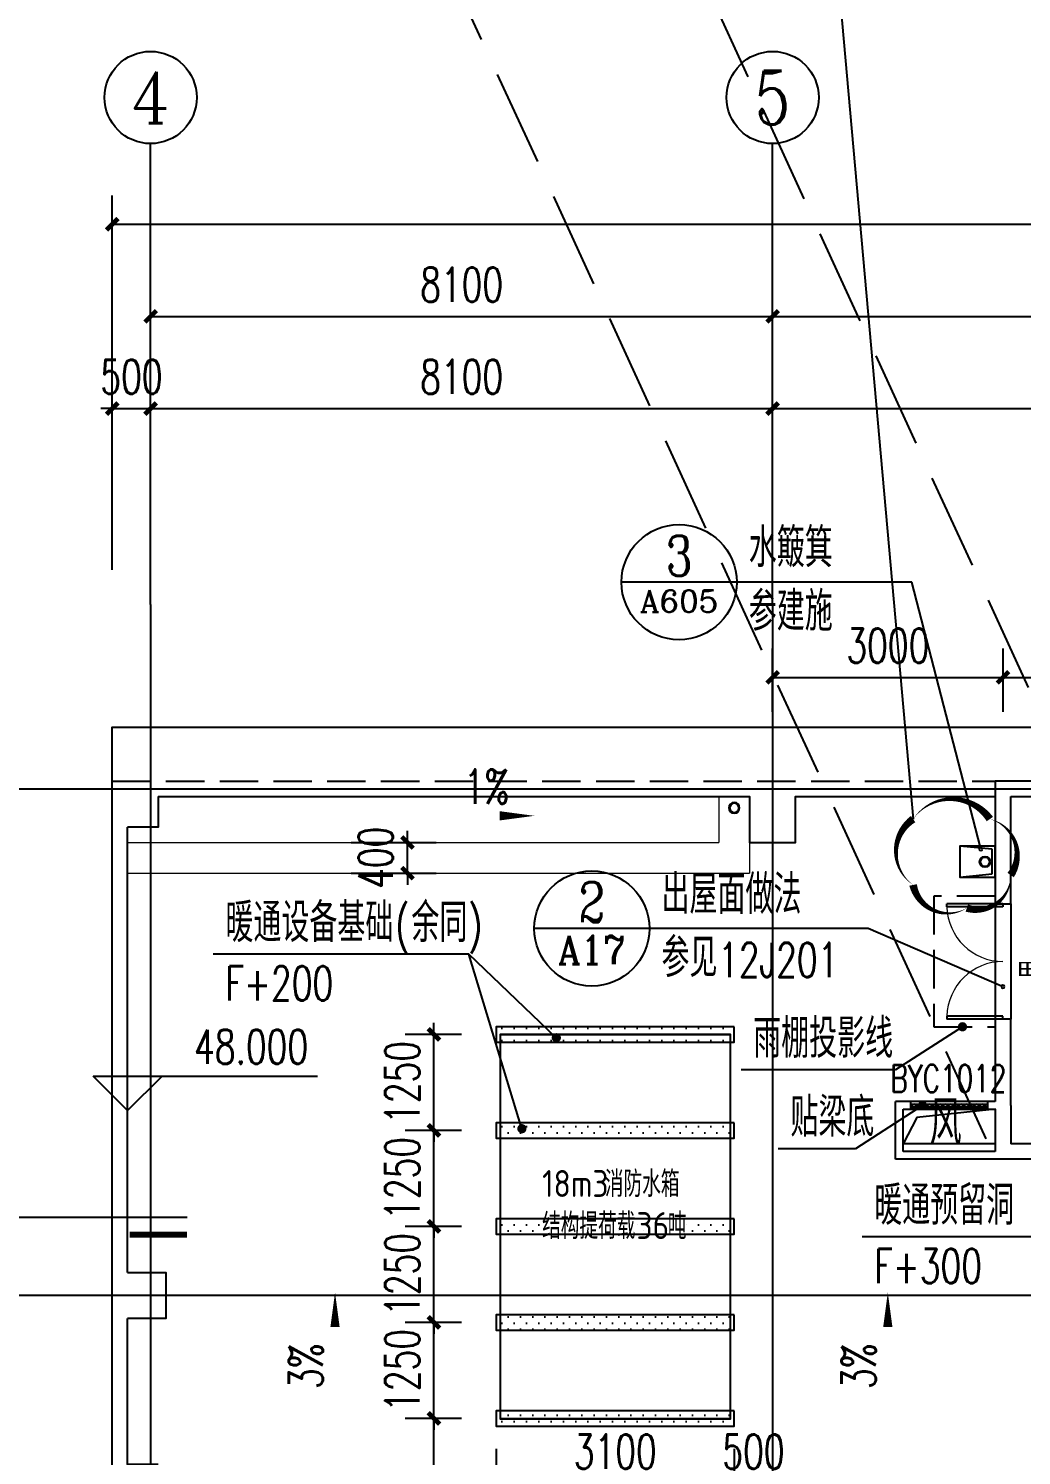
# Model space of a CAD drawing. Extents: x 1738711 to 2346805, y 1189731 to 2516152.
# Drawn here: x 1931595 to 1944525, y 2196677 to 2215257 of the extents above; entities that cross this region are included whole.
import ezdxf
from ezdxf.enums import TextEntityAlignment as Align

# ---------------------------------------------------------------- set-up
doc = ezdxf.new("R2010")
doc.units = 0
doc.header["$LTSCALE"] = 1000
doc.header["$MEASUREMENT"] = 0
doc.linetypes.add('DASH', pattern=[0.35, 0.25, -0.1])
doc.linetypes.add('复件 140224通州运河二期售楼部条件图_t3$0$X-ME SHAFT SH$0$X-B2$0$WATER_LINE', pattern=[0])
doc.layers.add('_0', color=7, linetype='Continuous', lineweight=25)
doc.layers.add('屋面水线', color=6, linetype='Continuous', lineweight=15)
for name, color, linetype in [('AR-TEXT', 7, 'Continuous'), ('AXIS', 3, 'Continuous'), ('AXIS_TEXT', 7, 'Continuous'), ('DIM_ELEV', 3, 'Continuous'), ('DIM_IDEN', 3, 'Continuous'), ('DIM_LEAD', 3, 'Continuous'), ('DIM_SYMB', 3, 'Continuous'), ('DOTE', 1, 'Continuous'), ('PUB_DIM', 3, 'Continuous'), ('PUB_HATCH', 8, 'Continuous'), ('PUB_TEXT', 7, 'Continuous'), ('TWT_TEXT', 4, 'Continuous'), ('TWT_水箱', 4, 'Continuous'), ('WALL', 40, 'Continuous'), ('WINDOW', 144, 'Continuous'), ('WINDOW_TEXT', 7, 'Continuous'), ('YS', 6, 'Continuous'), ('修改位置', 6, 'Continuous'), ('看线', 8, 'Continuous')]:
    doc.layers.add(name, color=color, linetype=linetype)
doc.styles.add('_TCH_AXIS', font='COMPLEX', dxfattribs={"bigfont": 'GBCBIG'})
doc.styles.add('_TCH_DIM', font='SIMPLEX', dxfattribs={"bigfont": 'GBCBIG'})
doc.styles.add('_TCH_DIM_T3', font='SIMPLEX', dxfattribs={"width": 0.705882, "bigfont": 'GBCBIG'})
doc.styles.add('_TCH_LABEL', font='COMPLEX', dxfattribs={"bigfont": 'GBCBIG'})
doc.styles.add('_TCH_WINDOW', font='SIMPLEX', dxfattribs={"height": 3.5, "bigfont": 'GBCBIG'})
doc.styles.add('COMPLEX', font='COMPLEX')
doc.styles.get("Standard").update_dxf_attribs({"font": 'gbenor.shx', "bigfont": 'gbcbig.shx'})
doc.dimstyles.new('_TCH_ARCH&&150', dxfattribs={"dimtxt": 446.25, "dimasz": 150, "dimexe": 375, "dimexo": 450, "dimgap": 189.375, "dimtad": 1, "dimdec": 0, "dimzin": 0, "dimdsep": 46, "dimtxsty": '_TCH_DIM_T3', "dimblk": 'ARCHTICK', "dimcen": 0.09, "dimclrt": 7, "dimazin": 2, "dimtfac": 1, "dimtdec": 0, "dimtix": 1, "dimtmove": 2, "dimatfit": 3, "dimfxl": 1, "dimtolj": 1, "dimtzin": 0, "dimarcsym": 0})
pattern_1 = [(0, (80, 80), (80, 80), [0, -160])]

# ---------------------------------------------------------------- blocks, each defined once
blk = doc.blocks.new('A$C68B42598')
at = {"layer": 'YS'}
for radius in [70, 60]:
    blk.add_circle((70, 70), radius, dxfattribs=at)
blk = doc.blocks.new('hreahaerheh')
at = {"layer": 'YS', "xscale": -1, "rotation": 180}
blk.add_blockref('A$C68B42598', (1940715, 1907879), dxfattribs=at)
blk = doc.blocks.new('hreahrehrehgfdgdsgd')
at = {"layer": '看线', "ltscale": 0.5}
for p, q in [((1973825, 2202125), (1974248, 2202165)), ((1973825, 2201801), (1973825, 2202125)), ((1974248, 2201761), (1973825, 2201801))]:
    blk.add_line(p, q, dxfattribs=at)
blk.add_lwpolyline([(1973785, 2202165), (1974248, 2202165), (1974248, 2201761), (1973785, 2201761)], close=True, dxfattribs=at)
blk = doc.blocks.new('_ArchTick')
at = {"color": 0, "linetype": 'ByBlock', "const_width": 0.4}
blk.add_lwpolyline([(-0.5, -0.5), (0.5, 0.5)], dxfattribs=at)
blk = doc.blocks.new('*D186')
at = {"layer": 'Defpoints', "color": 0, "transparency": 16777216}
for p in [(1944285, 2206809), (1941285, 2205909), (1944285, 2205909)]:
    blk.add_point(p, dxfattribs=at)
at = {"layer": 'PUB_DIM', "color": 0, "lineweight": -2, "transparency": 16777216}
for p, q in [((1941285, 2206359), (1941285, 2207184)), ((1944285, 2206359), (1944285, 2207184)), ((1941285, 2206809), (1944285, 2206809))]:
    blk.add_line(p, q, dxfattribs=at)
at = {"layer": 'PUB_DIM', "color": 0, "lineweight": -2, "transparency": 16777216, "xscale": 150, "yscale": 150, "zscale": 150, "rotation": 180}
blk.add_blockref('_ArchTick', (1941285, 2206809), dxfattribs=at)
at = {"layer": 'PUB_DIM', "color": 0, "lineweight": -2, "transparency": 16777216, "xscale": 150, "yscale": 150, "zscale": 150}
blk.add_blockref('_ArchTick', (1944285, 2206809), dxfattribs=at)
at = {"layer": 'PUB_DIM', "color": 7, "transparency": 16777216, "insert": (1942785, 2207221), "char_height": 446.2, "attachment_point": 5, "style": '_TCH_DIM_T3'}
blk.add_mtext('\\A1;3000', dxfattribs=at)
blk = doc.blocks.new('*D187')
at = {"layer": 'Defpoints', "color": 0, "transparency": 16777216}
for p in [(1946385, 2206809), (1944285, 2205909), (1946385, 2205909)]:
    blk.add_point(p, dxfattribs=at)
at = {"layer": 'PUB_DIM', "color": 0, "lineweight": -2, "transparency": 16777216}
for p, q in [((1944285, 2206359), (1944285, 2207184)), ((1946385, 2206359), (1946385, 2207184)), ((1944285, 2206809), (1946385, 2206809))]:
    blk.add_line(p, q, dxfattribs=at)
at = {"layer": 'PUB_DIM', "color": 0, "lineweight": -2, "transparency": 16777216, "xscale": 150, "yscale": 150, "zscale": 150, "rotation": 180}
blk.add_blockref('_ArchTick', (1944285, 2206809), dxfattribs=at)
at = {"layer": 'PUB_DIM', "color": 0, "lineweight": -2, "transparency": 16777216, "xscale": 150, "yscale": 150, "zscale": 150}
blk.add_blockref('_ArchTick', (1946385, 2206809), dxfattribs=at)
at = {"layer": 'PUB_DIM', "color": 7, "transparency": 16777216, "insert": (1945335, 2207221), "char_height": 446.2, "attachment_point": 5, "style": '_TCH_DIM_T3'}
blk.add_mtext('\\A1;2100', dxfattribs=at)
blk = doc.blocks.new('*D202')
at = {"layer": 'Defpoints', "color": 0, "transparency": 16777216}
for p in [(1935345, 2204659), (1936529, 2204659), (1935345, 2204259)]:
    blk.add_point(p, dxfattribs=at)
at = {"layer": 'PUB_DIM', "color": 0, "lineweight": -2, "transparency": 16777216}
for p, q in [((1936529, 2204659), (1936529, 2204809)), ((1935795, 2204659), (1936904, 2204659)), ((1936529, 2204259), (1936529, 2204659)), ((1935795, 2204259), (1936904, 2204259)), ((1936529, 2204259), (1936529, 2204109))]:
    blk.add_line(p, q, dxfattribs=at)
at = {"layer": 'PUB_DIM', "color": 0, "lineweight": -2, "transparency": 16777216, "xscale": 150, "yscale": 150, "zscale": 150}
for p, rotation in [((1936529, 2204659), 270), ((1936529, 2204259), 90)]:
    blk.add_blockref('_ArchTick', p, dxfattribs=dict(at, rotation=rotation))
at = {"layer": 'PUB_DIM', "color": 7, "transparency": 16777216, "insert": (1936116, 2204459), "char_height": 446.2, "attachment_point": 5, "rotation": 90, "style": '_TCH_DIM_T3'}
blk.add_mtext('\\A1;400', dxfattribs=at)
blk = doc.blocks.new('*D1929')
at = {"layer": 'Defpoints', "color": 0, "transparency": 16777216}
for p in [(1937685, 2197213), (1940785, 2197213), (1940785, 2196315)]:
    blk.add_point(p, dxfattribs=at)
at = {"layer": 'PUB_DIM', "color": 0, "lineweight": -2, "transparency": 16777216}
for p, q in [((1937685, 2196763), (1937685, 2195940)), ((1940785, 2196763), (1940785, 2195940)), ((1937685, 2196315), (1940785, 2196315))]:
    blk.add_line(p, q, dxfattribs=at)
at = {"layer": 'PUB_DIM', "color": 0, "lineweight": -2, "transparency": 16777216, "xscale": 150, "yscale": 150, "zscale": 150, "rotation": 180}
blk.add_blockref('_ArchTick', (1937685, 2196315), dxfattribs=at)
at = {"layer": 'PUB_DIM', "color": 0, "lineweight": -2, "transparency": 16777216, "xscale": 150, "yscale": 150, "zscale": 150}
blk.add_blockref('_ArchTick', (1940785, 2196315), dxfattribs=at)
at = {"layer": 'PUB_DIM', "color": 7, "transparency": 16777216, "insert": (1939235, 2196728), "char_height": 446.2, "attachment_point": 5, "style": '_TCH_DIM_T3'}
blk.add_mtext('\\A1;3100', dxfattribs=at)
blk = doc.blocks.new('*D1930')
at = {"layer": 'Defpoints', "color": 0, "transparency": 16777216}
for p in [(1940785, 2197213), (1941285, 2197213), (1941285, 2196315)]:
    blk.add_point(p, dxfattribs=at)
at = {"layer": 'PUB_DIM', "color": 0, "lineweight": -2, "transparency": 16777216}
for p, q in [((1940785, 2196763), (1940785, 2195940)), ((1941285, 2196763), (1941285, 2195940)), ((1940785, 2196315), (1940635, 2196315)), ((1940785, 2196315), (1941285, 2196315)), ((1941285, 2196315), (1941435, 2196315))]:
    blk.add_line(p, q, dxfattribs=at)
at = {"layer": 'PUB_DIM', "color": 0, "lineweight": -2, "transparency": 16777216, "xscale": 150, "yscale": 150, "zscale": 150}
blk.add_blockref('_ArchTick', (1940785, 2196315), dxfattribs=at)
at = {"layer": 'PUB_DIM', "color": 0, "lineweight": -2, "transparency": 16777216, "xscale": 150, "yscale": 150, "zscale": 150, "rotation": 180}
blk.add_blockref('_ArchTick', (1941285, 2196315), dxfattribs=at)
at = {"layer": 'PUB_DIM', "color": 7, "transparency": 16777216, "insert": (1941035, 2196728), "char_height": 446.2, "attachment_point": 5, "style": '_TCH_DIM_T3'}
blk.add_mtext('\\A1;500', dxfattribs=at)
blk = doc.blocks.new('*D1931')
at = {"layer": 'Defpoints', "color": 0, "transparency": 16777216}
for p in [(1936874, 2197159), (1937685, 2197159), (1937685, 2192159)]:
    blk.add_point(p, dxfattribs=at)
at = {"layer": 'PUB_DIM', "color": 0, "lineweight": -2, "transparency": 16777216}
for p, q in [((1937235, 2197159), (1936499, 2197159)), ((1936874, 2192159), (1936874, 2197159)), ((1937235, 2192159), (1936499, 2192159))]:
    blk.add_line(p, q, dxfattribs=at)
at = {"layer": 'PUB_DIM', "color": 0, "lineweight": -2, "transparency": 16777216, "xscale": 150, "yscale": 150, "zscale": 150}
for p, rotation in [((1936874, 2197159), 90), ((1936874, 2192159), 270)]:
    blk.add_blockref('_ArchTick', p, dxfattribs=dict(at, rotation=rotation))
at = {"layer": 'PUB_DIM', "color": 7, "transparency": 16777216, "insert": (1936462, 2194659), "char_height": 446.2, "attachment_point": 5, "rotation": 90, "style": '_TCH_DIM_T3'}
blk.add_mtext('\\A1;5000', dxfattribs=at)
blk = doc.blocks.new('*D1932')
at = {"layer": 'Defpoints', "color": 0, "transparency": 16777216}
for p in [(1936874, 2198409), (1937685, 2198409), (1937685, 2197159)]:
    blk.add_point(p, dxfattribs=at)
at = {"layer": 'PUB_DIM', "color": 0, "lineweight": -2, "transparency": 16777216}
for p, q in [((1937235, 2198409), (1936499, 2198409)), ((1936874, 2198409), (1936874, 2198559)), ((1936874, 2197159), (1936874, 2198409)), ((1937235, 2197159), (1936499, 2197159)), ((1936874, 2197159), (1936874, 2197009))]:
    blk.add_line(p, q, dxfattribs=at)
at = {"layer": 'PUB_DIM', "color": 0, "lineweight": -2, "transparency": 16777216, "xscale": 150, "yscale": 150, "zscale": 150}
for p, rotation in [((1936874, 2198409), 270), ((1936874, 2197159), 90)]:
    blk.add_blockref('_ArchTick', p, dxfattribs=dict(at, rotation=rotation))
at = {"layer": 'PUB_DIM', "color": 7, "transparency": 16777216, "insert": (1936462, 2197784), "char_height": 446.2, "attachment_point": 5, "rotation": 90, "style": '_TCH_DIM_T3'}
blk.add_mtext('\\A1;1250', dxfattribs=at)
blk = doc.blocks.new('*D1933')
at = {"layer": 'Defpoints', "color": 0, "transparency": 16777216}
for p in [(1936874, 2199659), (1937685, 2199659), (1937685, 2198409)]:
    blk.add_point(p, dxfattribs=at)
at = {"layer": 'PUB_DIM', "color": 0, "lineweight": -2, "transparency": 16777216}
for p, q in [((1936874, 2199659), (1936874, 2199809)), ((1937235, 2199659), (1936499, 2199659)), ((1936874, 2198409), (1936874, 2199659)), ((1937235, 2198409), (1936499, 2198409)), ((1936874, 2198409), (1936874, 2198259))]:
    blk.add_line(p, q, dxfattribs=at)
at = {"layer": 'PUB_DIM', "color": 0, "lineweight": -2, "transparency": 16777216, "xscale": 150, "yscale": 150, "zscale": 150}
for p, rotation in [((1936874, 2199659), 270), ((1936874, 2198409), 90)]:
    blk.add_blockref('_ArchTick', p, dxfattribs=dict(at, rotation=rotation))
at = {"layer": 'PUB_DIM', "color": 7, "transparency": 16777216, "insert": (1936462, 2199034), "char_height": 446.2, "attachment_point": 5, "rotation": 90, "style": '_TCH_DIM_T3'}
blk.add_mtext('\\A1;1250', dxfattribs=at)
blk = doc.blocks.new('*D1934')
at = {"layer": 'Defpoints', "color": 0, "transparency": 16777216}
for p in [(1936874, 2200909), (1937685, 2200909), (1937685, 2199659)]:
    blk.add_point(p, dxfattribs=at)
at = {"layer": 'PUB_DIM', "color": 0, "lineweight": -2, "transparency": 16777216}
for p, q in [((1936874, 2200909), (1936874, 2201059)), ((1937235, 2200909), (1936499, 2200909)), ((1936874, 2199659), (1936874, 2200909)), ((1937235, 2199659), (1936499, 2199659)), ((1936874, 2199659), (1936874, 2199509))]:
    blk.add_line(p, q, dxfattribs=at)
at = {"layer": 'PUB_DIM', "color": 0, "lineweight": -2, "transparency": 16777216, "xscale": 150, "yscale": 150, "zscale": 150}
for p, rotation in [((1936874, 2200909), 270), ((1936874, 2199659), 90)]:
    blk.add_blockref('_ArchTick', p, dxfattribs=dict(at, rotation=rotation))
at = {"layer": 'PUB_DIM', "color": 7, "transparency": 16777216, "insert": (1936462, 2200284), "char_height": 446.2, "attachment_point": 5, "rotation": 90, "style": '_TCH_DIM_T3'}
blk.add_mtext('\\A1;1250', dxfattribs=at)
blk = doc.blocks.new('*D1935')
at = {"layer": 'Defpoints', "color": 0, "transparency": 16777216}
for p in [(1936874, 2202159), (1937685, 2202159), (1937685, 2200909)]:
    blk.add_point(p, dxfattribs=at)
at = {"layer": 'PUB_DIM', "color": 0, "lineweight": -2, "transparency": 16777216}
for p, q in [((1936874, 2202159), (1936874, 2202309)), ((1937235, 2202159), (1936499, 2202159)), ((1936874, 2200909), (1936874, 2202159)), ((1937235, 2200909), (1936499, 2200909)), ((1936874, 2200909), (1936874, 2200759))]:
    blk.add_line(p, q, dxfattribs=at)
at = {"layer": 'PUB_DIM', "color": 0, "lineweight": -2, "transparency": 16777216, "xscale": 150, "yscale": 150, "zscale": 150}
for p, rotation in [((1936874, 2202159), 270), ((1936874, 2200909), 90)]:
    blk.add_blockref('_ArchTick', p, dxfattribs=dict(at, rotation=rotation))
at = {"layer": 'PUB_DIM', "color": 7, "transparency": 16777216, "insert": (1936462, 2201534), "char_height": 446.2, "attachment_point": 5, "rotation": 90, "style": '_TCH_DIM_T3'}
blk.add_mtext('\\A1;1250', dxfattribs=at)
blk = doc.blocks.new('*D3650')
at = {"layer": 'Defpoints', "color": 0, "transparency": 16777216}
for p in [(1933185, 2210309), (1932685, 2207759), (1933185, 2207759)]:
    blk.add_point(p, dxfattribs=at)
at = {"layer": 'PUB_DIM', "color": 0, "lineweight": -2, "transparency": 16777216}
for p, q in [((1932685, 2208209), (1932685, 2210684)), ((1933185, 2208209), (1933185, 2210684)), ((1932685, 2210309), (1932535, 2210309)), ((1932685, 2210309), (1933185, 2210309)), ((1933185, 2210309), (1933335, 2210309))]:
    blk.add_line(p, q, dxfattribs=at)
at = {"layer": 'PUB_DIM', "color": 0, "lineweight": -2, "transparency": 16777216, "xscale": 150, "yscale": 150, "zscale": 150}
blk.add_blockref('_ArchTick', (1932685, 2210309), dxfattribs=at)
at = {"layer": 'PUB_DIM', "color": 0, "lineweight": -2, "transparency": 16777216, "xscale": 150, "yscale": 150, "zscale": 150, "rotation": 180}
blk.add_blockref('_ArchTick', (1933185, 2210309), dxfattribs=at)
at = {"layer": 'PUB_DIM', "color": 7, "transparency": 16777216, "insert": (1932935, 2210722), "char_height": 446.2, "attachment_point": 5, "style": '_TCH_DIM_T3'}
blk.add_mtext('\\A1;500', dxfattribs=at)
blk = doc.blocks.new('*D3651')
at = {"layer": 'Defpoints', "color": 0, "transparency": 16777216}
for p in [(1941285, 2210309), (1933185, 2207759), (1941285, 2207759)]:
    blk.add_point(p, dxfattribs=at)
at = {"layer": 'PUB_DIM', "color": 0, "lineweight": -2, "transparency": 16777216}
for p, q in [((1933185, 2208209), (1933185, 2210684)), ((1941285, 2208209), (1941285, 2210684)), ((1933185, 2210309), (1941285, 2210309))]:
    blk.add_line(p, q, dxfattribs=at)
at = {"layer": 'PUB_DIM', "color": 0, "lineweight": -2, "transparency": 16777216, "xscale": 150, "yscale": 150, "zscale": 150, "rotation": 180}
blk.add_blockref('_ArchTick', (1933185, 2210309), dxfattribs=at)
at = {"layer": 'PUB_DIM', "color": 0, "lineweight": -2, "transparency": 16777216, "xscale": 150, "yscale": 150, "zscale": 150}
blk.add_blockref('_ArchTick', (1941285, 2210309), dxfattribs=at)
at = {"layer": 'PUB_DIM', "color": 7, "transparency": 16777216, "insert": (1937235, 2210722), "char_height": 446.2, "attachment_point": 5, "style": '_TCH_DIM_T3'}
blk.add_mtext('\\A1;8100', dxfattribs=at)
blk = doc.blocks.new('*D3652')
at = {"layer": 'Defpoints', "color": 0, "transparency": 16777216}
for p in [(1949385, 2210309), (1941285, 2207759), (1949385, 2207759)]:
    blk.add_point(p, dxfattribs=at)
at = {"layer": 'PUB_DIM', "color": 0, "lineweight": -2, "transparency": 16777216}
for p, q in [((1941285, 2208209), (1941285, 2210684)), ((1949385, 2208209), (1949385, 2210684)), ((1941285, 2210309), (1949385, 2210309))]:
    blk.add_line(p, q, dxfattribs=at)
at = {"layer": 'PUB_DIM', "color": 0, "lineweight": -2, "transparency": 16777216, "xscale": 150, "yscale": 150, "zscale": 150, "rotation": 180}
blk.add_blockref('_ArchTick', (1941285, 2210309), dxfattribs=at)
at = {"layer": 'PUB_DIM', "color": 0, "lineweight": -2, "transparency": 16777216, "xscale": 150, "yscale": 150, "zscale": 150}
blk.add_blockref('_ArchTick', (1949385, 2210309), dxfattribs=at)
at = {"layer": 'PUB_DIM', "color": 7, "transparency": 16777216, "insert": (1945335, 2210722), "char_height": 446.2, "attachment_point": 5, "style": '_TCH_DIM_T3'}
blk.add_mtext('\\A1;8100', dxfattribs=at)
blk = doc.blocks.new('*D3673')
at = {"layer": 'AXIS', "color": 0, "lineweight": -2, "transparency": 16777216}
for p, q in [((1933185, 2208209), (1933185, 2211884)), ((1941285, 2208209), (1941285, 2211884)), ((1933185, 2211509), (1941285, 2211509))]:
    blk.add_line(p, q, dxfattribs=at)
at = {"layer": 'Defpoints', "color": 0, "transparency": 16777216}
for p in [(1941285, 2211509), (1933185, 2207759), (1941285, 2207759)]:
    blk.add_point(p, dxfattribs=at)
at = {"layer": 'AXIS', "color": 0, "lineweight": -2, "transparency": 16777216, "xscale": 150, "yscale": 150, "zscale": 150, "rotation": 180}
blk.add_blockref('_ArchTick', (1933185, 2211509), dxfattribs=at)
at = {"layer": 'AXIS', "color": 0, "lineweight": -2, "transparency": 16777216, "xscale": 150, "yscale": 150, "zscale": 150}
blk.add_blockref('_ArchTick', (1941285, 2211509), dxfattribs=at)
at = {"layer": 'AXIS', "color": 7, "transparency": 16777216, "insert": (1937235, 2211922), "char_height": 446.2, "attachment_point": 5, "style": '_TCH_DIM_T3'}
blk.add_mtext('\\A1;8100', dxfattribs=at)
blk = doc.blocks.new('*D3674')
at = {"layer": 'AXIS', "color": 0, "lineweight": -2, "transparency": 16777216}
for p, q in [((1941285, 2208209), (1941285, 2211884)), ((1949385, 2208209), (1949385, 2211884)), ((1941285, 2211509), (1949385, 2211509))]:
    blk.add_line(p, q, dxfattribs=at)
at = {"layer": 'Defpoints', "color": 0, "transparency": 16777216}
for p in [(1949385, 2211509), (1941285, 2207759), (1949385, 2207759)]:
    blk.add_point(p, dxfattribs=at)
at = {"layer": 'AXIS', "color": 0, "lineweight": -2, "transparency": 16777216, "xscale": 150, "yscale": 150, "zscale": 150, "rotation": 180}
blk.add_blockref('_ArchTick', (1941285, 2211509), dxfattribs=at)
at = {"layer": 'AXIS', "color": 0, "lineweight": -2, "transparency": 16777216, "xscale": 150, "yscale": 150, "zscale": 150}
blk.add_blockref('_ArchTick', (1949385, 2211509), dxfattribs=at)
at = {"layer": 'AXIS', "color": 7, "transparency": 16777216, "insert": (1945335, 2211922), "char_height": 446.2, "attachment_point": 5, "style": '_TCH_DIM_T3'}
blk.add_mtext('\\A1;8100', dxfattribs=at)
blk = doc.blocks.new('*D3680')
at = {"layer": 'AXIS', "color": 0, "lineweight": -2, "transparency": 16777216}
for p, q in [((1932685, 2208212), (1932685, 2213084)), ((1990385, 2208212), (1990385, 2213084)), ((1932685, 2212709), (1990385, 2212709))]:
    blk.add_line(p, q, dxfattribs=at)
at = {"layer": 'Defpoints', "color": 0, "transparency": 16777216}
for p in [(1990385, 2212709), (1932685, 2207762), (1990385, 2207762)]:
    blk.add_point(p, dxfattribs=at)
at = {"layer": 'AXIS', "color": 0, "lineweight": -2, "transparency": 16777216, "xscale": 150, "yscale": 150, "zscale": 150, "rotation": 180}
blk.add_blockref('_ArchTick', (1932685, 2212709), dxfattribs=at)
at = {"layer": 'AXIS', "color": 0, "lineweight": -2, "transparency": 16777216, "xscale": 150, "yscale": 150, "zscale": 150}
blk.add_blockref('_ArchTick', (1990385, 2212709), dxfattribs=at)
at = {"layer": 'AXIS', "color": 7, "transparency": 16777216, "insert": (1961535, 2213122), "char_height": 446.2, "attachment_point": 5, "style": '_TCH_DIM_T3'}
blk.add_mtext('\\A1;57700', dxfattribs=at)
blk = doc.blocks.new('$DorLib2D$00000002')
for p, q in [((-0.5, 0), (-0.5, 0.4875)), ((-0.475, 0.4875), (-0.5, 0.4875)), ((-0.475, 0), (-0.475, 0.4875)), ((0.475, 0), (0.475, 0.4875)), ((0.475, 0.4875), (0.5, 0.4875)), ((0.5, 0), (0.5, 0.4875)), ((-0.5, 0), (-0.475, 0)), ((0.5, 0), (0.475, 0))]:
    blk.add_line(p, q)
at = {"lineweight": 13}
for centre, start, end in [((-0.4875, 0), 0, 88.53072), ((0.4875, 0), 91.46928, 180)]:
    blk.add_arc(centre, 0.4875, start, end, dxfattribs=at)
blk = doc.blocks.new('_AXISO')
blk.add_circle((0, 0), 0.5)
at = {"layer": 'AXIS_TEXT', "style": 'COMPLEX', "width": 1.041667}
blk.add_attdef('A', text='', height=0.56, dxfattribs=at).set_placement((-0.25, -0.28), (0.25, -0.28), align=Align.FIT)
blk = doc.blocks.new('$WINLIB2D$00000039')
at = {"color": 0}
for points in [[(-0.5, 0.5), (-0.5, -0.5)], [(0.5, 0.5), (-0.5, 0.5)], [(0.5, -0.5), (0.5, 0.5)], [(-0.5, 0.167), (0.5, 0.167)], [(-0.452, -0.167), (-0.5, 0.084)], [(-0.384, -0.167), (-0.448, 0.167)], [(-0.316, -0.167), (-0.38, 0.167)], [(-0.248, -0.167), (-0.312, 0.167)], [(-0.18, -0.167), (-0.244, 0.167)], [(-0.112, -0.167), (-0.176, 0.167)], [(-0.044, -0.167), (-0.108, 0.167)], [(0.024, -0.167), (-0.04, 0.167)], [(0.092, -0.167), (0.028, 0.167)], [(0.16, -0.167), (0.096, 0.167)], [(0.228, -0.167), (0.164, 0.167)], [(0.296, -0.167), (0.232, 0.167)], [(0.364, -0.167), (0.3, 0.167)], [(0.432, -0.167), (0.368, 0.167)], [(0.5, -0.167), (0.436, 0.167)], [(-0.5, -0.167), (0.5, -0.167)], [(0.5, -0.5), (-0.5, -0.5)]]:
    blk.add_lwpolyline(points, dxfattribs=at)

msp = doc.modelspace()

# ---------------------------------------------------------------- hatches: boundary and pattern name
at = {"layer": 'PUB_HATCH'}
h = msp.add_hatch(dxfattribs=at)
h.set_pattern_fill('沙地', color=256, scale=80, style=0)
h.set_pattern_definition(pattern_1)
h.paths.add_polyline_path([(1940784.6, 2202258.7), (1937684.6, 2202258.7), (1937684.6, 2202058.7), (1940784.6, 2202058.7)])
h = msp.add_hatch(dxfattribs=at)
h.set_pattern_fill('沙地', color=256, scale=80, style=0)
h.set_pattern_definition(pattern_1)
h.paths.add_polyline_path([(1940784.6, 2201008.7), (1937684.6, 2201008.7), (1937684.6, 2200808.7), (1940784.6, 2200808.7)])
h = msp.add_hatch(dxfattribs=at)
h.set_pattern_fill('沙地', color=256, scale=80, style=0)
h.set_pattern_definition(pattern_1)
h.paths.add_polyline_path([(1940784.6, 2199758.7), (1937684.6, 2199758.7), (1937684.6, 2199558.7), (1940784.6, 2199558.7)])
h = msp.add_hatch(dxfattribs=at)
h.set_pattern_fill('沙地', color=256, scale=80, style=0)
h.set_pattern_definition(pattern_1)
h.paths.add_polyline_path([(1940784.6, 2198508.7), (1937684.6, 2198508.7), (1937684.6, 2198308.7), (1940784.6, 2198308.7)])
h = msp.add_hatch(dxfattribs=at)
h.set_pattern_fill('沙地', color=256, scale=80, style=0)
h.set_pattern_definition(pattern_1)
h.paths.add_polyline_path([(1940784.6, 2197258.7), (1937684.6, 2197258.7), (1937684.6, 2197058.7), (1940784.6, 2197058.7)])

# ---------------------------------------------------------------- linework, layer by layer
at = {"layer": 'AXIS'}
for p, q in [((1933184.6, 2207759.1), (1933184.6, 2213759.1)), ((1941284.6, 2207759.1), (1941284.6, 2213759.1))]:
    msp.add_line(p, q, dxfattribs=at)
at = {"layer": 'DIM_ELEV'}
for p, q in [((1932884.6, 2201167.4), (1932434.6, 2201617.4)), ((1932434.6, 2201617.4), (1935356, 2201617.4)), ((1932884.6, 2201167.4), (1933334.6, 2201617.4))]:
    msp.add_line(p, q, dxfattribs=at)
at = {"layer": 'DIM_IDEN'}
for p, q in [((1940816.4, 2208048.3), (1939316.4, 2208048.3)), ((1943097.1, 2208048.3), (1940816.4, 2208048.3)), ((1943990.2, 2204593.1), (1943097.1, 2208048.3)), ((1939679.6, 2203538.6), (1938179.6, 2203538.6)), ((1942530.6, 2203538.6), (1939679.6, 2203538.6)), ((1944265.9, 2202789.5), (1942530.6, 2203538.6)), ((1933659.7, 2199776.6), (1930230.8, 2199776.6))]:
    msp.add_line(p, q, dxfattribs=at)
for points in [[(1944015.8, 2204573.3, 1), (1943974.9, 2204573.3, 1)], [(1944305, 2202781.4, 1), (1944264.2, 2202781.4, 1)]]:
    msp.add_lwpolyline(points, format="xyb", close=True, dxfattribs=at)
at = {"layer": 'DIM_IDEN', "const_width": 75}
msp.add_lwpolyline([(1933659.7, 2199551.6), (1932909.7, 2199551.6)], dxfattribs=at)
at = {"layer": 'DIM_IDEN'}
for centre in [(1940066.4, 2208048.3), (1938929.6, 2203538.6)]:
    msp.add_circle(centre, 750, dxfattribs=at)
at = {"layer": 'DIM_LEAD'}
for p, q in [((1937329, 2203204.5), (1934001, 2203204.5)), ((1938019.5, 2200931.7), (1937329, 2203204.5)), ((1938467.8, 2202116), (1937329, 2203204.5)), ((1943757.2, 2202259.1), (1942884.6, 2201696.8)), ((1943757.2, 2202259.1), (1942884.6, 2201696.8)), ((1942884.6, 2201696.8), (1940873.7, 2201696.8)), ((1943236.7, 2201234.1), (1942364.1, 2200671.8)), ((1943236.7, 2201234.1), (1942364.1, 2200671.8)), ((1942364.1, 2200671.8), (1941358.7, 2200671.8)), ((1946823.9, 2199523.1), (1942449.8, 2199523.1))]:
    msp.add_line(p, q, dxfattribs=at)
at = {"layer": 'DIM_LEAD', "const_width": 60}
for points in [[(1943782.4, 2202275.3, 1), (1943731.9, 2202242.8, 1)], [(1943782.4, 2202275.3, 1), (1943731.9, 2202242.8, 1)], [(1938489.4, 2202095.2, 1), (1938446.1, 2202136.7, 1)], [(1943261.9, 2201250.3, 1), (1943211.5, 2201217.8, 1)], [(1943261.9, 2201250.3, 1), (1943211.5, 2201217.8, 1)], [(1938028.3, 2200903, 1), (1938010.8, 2200960.4, 1)]]:
    msp.add_lwpolyline(points, format="xyb", close=True, dxfattribs=at)
at = {"layer": 'DIM_SYMB'}
for points in [[(1936853, 2205005.8, 0, 0, 0), (1938181.7, 2205005.8, 0, 120, 0), (1937731.7, 2205005.8, 0, 0, 0)], [(1935586.1, 2196855, 0, 0, 0), (1935586.1, 2198799.8, 0, 120, 0), (1935586.1, 2198349.8, 0, 0, 0)], [(1942784.6, 2196855, 0, 0, 0), (1942784.6, 2198799.8, 0, 120, 0), (1942784.6, 2198349.8, 0, 0, 0)]]:
    msp.add_lwpolyline(points, format="xyseb", dxfattribs=at)
at = {"layer": 'DOTE'}
for p, q in [((1933184.6, 2207759.1), (1933184.6, 2183159.1)), ((1941284.6, 2207759.1), (1941284.6, 2183159.1)), ((1930784.6, 2205359.1), (1992284.6, 2205359.1)), ((1992284.6, 2198759.1), (1930784.6, 2198759.1))]:
    msp.add_line(p, q, dxfattribs=at)
at = {"layer": 'TWT_水箱'}
for points in [[(1940734.6, 2197158.7), (1940734.6, 2202158.7), (1937734.6, 2202158.7), (1937734.6, 2197158.7)], [(1937734.6, 2202156), (1937734.6, 2197156), (1940734.6, 2197156), (1940734.6, 2202156)]]:
    msp.add_lwpolyline(points, close=True, dxfattribs=at)
at = {"layer": 'WALL'}
for p, q in [((1944184.6, 2205459.1), (1944184.6, 2203859.1)), ((1944384.6, 2203859.1), (1944384.6, 2205259.1)), ((1944184.6, 2203859.1), (1944384.6, 2203859.1)), ((1944384.6, 2202359.1), (1944184.6, 2202359.1)), ((1944184.6, 2202359.1), (1944184.6, 2201284.1)), ((1944384.6, 2201234.1), (1944384.6, 2202359.1)), ((1943084.6, 2201284.1), (1942884.6, 2201284.1)), ((1942884.6, 2200534.1), (1942884.6, 2201284.1)), ((1942984.6, 2201184.1), (1943084.6, 2201184.1)), ((1942984.6, 2200634.1), (1942984.6, 2201184.1)), ((1943084.6, 2201184.1), (1943084.6, 2201284.1)), ((1944184.6, 2201284.1), (1944084.6, 2201284.1)), ((1944084.6, 2201284.1), (1944084.6, 2201184.1)), ((1944084.6, 2201184.1), (1944184.6, 2201184.1)), ((1944184.6, 2201184.1), (1944184.6, 2200634.1)), ((1944384.6, 2201234.1), (1944384.6, 2200734.1)), ((1944184.6, 2200634.1), (1942984.6, 2200634.1)), ((1948484.6, 2200734.1), (1944384.6, 2200734.1)), ((1944284.6, 2200534.1), (1942884.6, 2200534.1)), ((1948384.6, 2200534.1), (1944284.6, 2200534.1))]:
    msp.add_line(p, q, dxfattribs=at)
at = {"layer": 'WALL', "linetype": '复件 140224通州运河二期售楼部条件图_t3$0$X-ME SHAFT SH$0$X-B2$0$WATER_LINE'}
for p, q in [((1946384.6, 2205459.1), (1944184.6, 2205459.1)), ((1944384.6, 2205259.1), (1946384.6, 2205259.1))]:
    msp.add_line(p, q, dxfattribs=at)
at = {"layer": 'WALL'}
for points in [[(1990384.6, 2196359.1), (1989784.6, 2196359.1), (1989784.6, 2194559.1), (1990384.6, 2194559.1), (1990384.6, 2184759.1), (1932684.6, 2184759.1), (1932684.6, 2194559.1), (1933284.6, 2194559.1), (1933284.6, 2196359.1), (1932684.6, 2196359.1), (1932684.6, 2206159.1), (1990384.6, 2206159.1), (1990384.6, 2196359.1)], [(1933284.6, 2205259.1), (1933284.6, 2204859.1), (1932884.6, 2204859.1)], [(1933284.6, 2205259.1), (1940984.6, 2205259.1), (1940984.6, 2204659.1), (1941584.6, 2204659.1), (1941584.6, 2205259.1), (1944184.6, 2205259.1)], [(1932884.6, 2199059.1), (1932884.6, 2204859.1)], [(1932884.6, 2199059.1), (1933384.6, 2199059.1), (1933384.6, 2198459.1), (1932884.6, 2198459.1)], [(1933284.6, 2196559.1), (1932884.6, 2196559.1), (1932884.6, 2198459.1)]]:
    msp.add_lwpolyline(points, dxfattribs=at)
for points in [[(1940784.6, 2202258.7), (1937684.6, 2202258.7), (1937684.6, 2202058.7), (1940784.6, 2202058.7)], [(1940784.6, 2201008.7), (1937684.6, 2201008.7), (1937684.6, 2200808.7), (1940784.6, 2200808.7)], [(1940784.6, 2199758.7), (1937684.6, 2199758.7), (1937684.6, 2199558.7), (1940784.6, 2199558.7)], [(1940784.6, 2198508.7), (1937684.6, 2198508.7), (1937684.6, 2198308.7), (1940784.6, 2198308.7)], [(1940784.6, 2197258.7), (1937684.6, 2197258.7), (1937684.6, 2197058.7), (1940784.6, 2197058.7)]]:
    msp.add_lwpolyline(points, close=True, dxfattribs=at)
at = {"layer": 'WINDOW'}
for p, q in [((1944184.6, 2203859.1), (1944184.6, 2202359.1)), ((1944384.6, 2203859.1), (1944384.6, 2202359.1))]:
    msp.add_line(p, q, dxfattribs=at)
at = {"layer": '修改位置', "ltscale": 0.5}
msp.add_lwpolyline([(1939067.3, 2250297.6), (1943113.8, 2204963.8)], dxfattribs=at)
msp.add_lwpolyline([(1943113.8, 2204963.8, 0, 100, -0.5205671), (1944113.8, 2204963.8, 0, 100, -0.5205671), (1944384.6, 2204234.6, 0, 100, -0.5205671), (1943813.7, 2203805.5, 0, 100, -0.5205671), (1943113.8, 2204105.6, 0, 100, -0.5205671)], format="xyseb", close=True, dxfattribs=at)
at = {"layer": '屋面水线'}
for p, q in [((1940584.6, 2205259.1), (1940584.6, 2204659.1)), ((1932884.6, 2204659.1), (1940584.6, 2204659.1)), ((1940984.6, 2204659.1), (1940984.6, 2204259.1)), ((1932884.6, 2204259.1), (1940984.6, 2204259.1))]:
    msp.add_line(p, q, dxfattribs=at)
at = {"layer": '看线', "linetype": 'DASH', "ltscale": 5}
for p, q in [((1934778.7, 2221021.9), (1944184.6, 2200534.1)), ((1938978.7, 2218946.9), (1948384.6, 2198459.1))]:
    msp.add_line(p, q, dxfattribs=at)
at = {"layer": '看线', "linetype": 'DASH', "ltscale": 2}
for points in [[(1932684.6, 2205459.1), (1944184.6, 2205459.1)], [(1944184.6, 2203959.1), (1943384.6, 2203959.1), (1943384.6, 2202259.1), (1944184.6, 2202259.1)]]:
    msp.add_lwpolyline(points, dxfattribs=at)
at = {"layer": '看线'}
msp.add_lwpolyline([(1942984.6, 2201184.1), (1944184.6, 2201184.1), (1944184.6, 2200734.1), (1942984.6, 2200734.1)], close=True, dxfattribs=at)
msp.add_lwpolyline([(1944184.6, 2201184.1), (1943162.1, 2201076.9), (1942984.6, 2200734.1)], dxfattribs=at)

# ---------------------------------------------------------------- block references
at = {"xscale": -1}
msp.add_blockref('hreahrehrehgfdgdsgd', (3917969.3, 2447.6), dxfattribs=at)
at = {"layer": '_0'}
msp.add_blockref('hreahaerheh', (0, 297300), dxfattribs=at)
at = {"layer": 'AXIS'}
ref = msp.add_blockref('_AXISO', (1933184.6, 2214359.1), dxfattribs=dict(at, xscale=1200, yscale=1200, zscale=1200))
ref.add_attrib('A', '4', dxfattribs={"layer": 'AXIS_TEXT', "ltscale": 0.5, "height": 668.2, "style": '_TCH_AXIS'}).set_placement((1932930.1, 2214025), (1933439.2, 2214025), align=Align.FIT)
ref = msp.add_blockref('_AXISO', (1941284.6, 2214359.1), dxfattribs=dict(at, xscale=1200, yscale=1200, zscale=1200))
ref.add_attrib('A', '5', dxfattribs={"layer": 'AXIS_TEXT', "ltscale": 0.5, "height": 698.9, "style": '_TCH_AXIS'}).set_placement((1941051.7, 2214009.6), (1941517.6, 2214009.6), align=Align.FIT)
at = {"layer": 'WINDOW', "xscale": -1500, "yscale": -1500, "zscale": -1500, "rotation": 269.9999999346992}
msp.add_blockref('$DorLib2D$00000002', (1944284.6, 2203109.1), dxfattribs=at)
at = {"layer": 'WINDOW'}
ref = msp.add_blockref('$WINLIB2D$00000039', (1943584.6, 2201234.1), dxfattribs=dict(at, xscale=-1000, yscale=100, zscale=-1000, rotation=179.9999999963043))
ref.add_attrib('A', 'BYC1012', (1942816.6, 2201408.1), dxfattribs={"layer": 'WINDOW_TEXT', "ltscale": 0.5, "height": 357, "rotation": 360, "style": '_TCH_WINDOW', "width": 0.705882})
at = {"layer": 'YS'}
msp.add_blockref('A$C68B42598', (1943980.4, 2204336.7), dxfattribs=at)

# ---------------------------------------------------------------- texts
at = {"layer": 'AR-TEXT'}
msp.add_text('风', height=578.7, dxfattribs=at).set_placement((1943329.1, 2200721.5))
at = {"layer": 'PUB_TEXT', "color": 7, "style": '_TCH_DIM'}
for s, p in [('水簸箕', (1940973.9, 2208244.8)), ('参建施', (1940973.9, 2207416)), ('出屋面做法', (1939837.1, 2203729.6)), ('暖通设备基础', (1934158.5, 2203362)), ('余同', (1936580.2, 2203362)), ('参见', (1939837.1, 2202906.3)), ('雨棚投影线', (1941031.2, 2201854.3)), ('贴梁底', (1941516.2, 2200829.3)), ('暖通预留洞', (1942607.3, 2199680.6))]:
    msp.add_text(s, height=506.38, dxfattribs=at).set_placement(p)
at = {"layer": 'PUB_TEXT', "color": 7, "style": '_TCH_LABEL'}
for s, height, p, p2 in [('3', 522, (1939892.4, 2208131.3), (1940240.4, 2208131.3)), ('A605', 286.08, (1939555.5, 2207657), (1940577.2, 2207657)), ('2', 522, (1938755.6, 2203621.6), (1939103.6, 2203621.6)), ('A17', 370.17, (1938489, 2203073.7), (1939370.3, 2203073.7))]:
    msp.add_text(s, height=height, dxfattribs=at).set_placement(p, p2, align=Align.FIT)
at = {"layer": 'PUB_TEXT', "color": 7, "style": '_TCH_DIM', "width": 0.705882}
for s, height, p in [('1%%%', 446.25, (1937262.3, 2205163.3)), ('(', 446.2, (1936370.2, 2203362)), (')', 446.2, (1937317.4, 2203362)), ('12J201', 446.25, (1940574.4, 2202906.3)), ('F+200', 446.25, (1934158.5, 2202600.7)), ('48.000', 446.25, (1933751, 2201774.9)), ('F+300', 446.25, (1942607.3, 2198919.4))]:
    msp.add_text(s, height=height, dxfattribs=at).set_placement(p)
for p in [(1935428.6, 2197542.4), (1942627.1, 2197542.4)]:
    msp.add_text('3%%%', height=446.25, rotation=90, dxfattribs=at).set_placement(p)
at = {"layer": 'TWT_TEXT'}
for s, height, p in [('18m3', 350, (1938282.6, 2200043.2)), ('消防水箱', 337.59, (1939099.3, 2200043.2)), ('结构提荷载', 337.59, (1938282.6, 2199495.4)), ('36', 350, (1939511.3, 2199495.4)), ('吨', 337.6, (1939919.7, 2199495.4))]:
    msp.add_text(s, height=height, dxfattribs=at).set_placement(p)
at = {"layer": 'WINDOW_TEXT', "style": '_TCH_WINDOW'}
msp.add_text('甲', height=337.6, rotation=90, dxfattribs=at).set_placement((1944839.5, 2202891.2))

# ---------------------------------------------------------------- dimensions: what is measured, and where the dimension line sits
at = {"layer": 'AXIS'}
for p1, p2, distance, picture, middle in [((1932684.6, 2207761.8), (1990384.6, 2207761.8), 4947.3, '*D3680', (1961534.6, 2213121.6)), ((1933184.6, 2207759.1), (1941284.6, 2207759.1), 3750, '*D3673', (1937234.6, 2211921.6)), ((1941284.6, 2207759.1), (1949384.6, 2207759.1), 3750, '*D3674', (1945334.6, 2211921.6))]:
    dim = msp.add_aligned_dim(p1=p1, p2=p2, distance=distance, dimstyle='_TCH_ARCH&&150', dxfattribs=at)
    dim.commit()
    dim.dimension.update_dxf_attribs({"geometry": picture, "text_midpoint": middle})
at = {"layer": 'PUB_DIM'}
for p1, p2, distance, picture, middle in [((1932684.6, 2207759.1), (1933184.6, 2207759.1), 2550, '*D3650', (1932934.6, 2210721.6)), ((1933184.6, 2207759.1), (1941284.6, 2207759.1), 2550, '*D3651', (1937234.6, 2210721.6)), ((1941284.6, 2207759.1), (1949384.6, 2207759.1), 2550, '*D3652', (1945334.6, 2210721.6)), ((1941284.6, 2205909.1), (1944284.6, 2205909.1), 899.5, '*D186', (1942784.6, 2207221.1)), ((1944284.6, 2205909.1), (1946384.6, 2205909.1), 899.5, '*D187', (1945334.6, 2207221.1)), ((1935344.7, 2204259.1), (1935344.7, 2204659.1), -1183.9, '*D202', (1936116.1, 2204459.1)), ((1937684.6, 2200908.7), (1937684.6, 2202158.7), 810.4, '*D1935', (1936461.8, 2201533.7)), ((1937684.6, 2199658.7), (1937684.6, 2200908.7), 810.4, '*D1934', (1936461.8, 2200283.7)), ((1937684.6, 2198408.7), (1937684.6, 2199658.7), 810.4, '*D1933', (1936461.8, 2199033.7)), ((1937684.6, 2197158.7), (1937684.6, 2198408.7), 810.4, '*D1932', (1936461.8, 2197783.7)), ((1937684.6, 2192159.1), (1937684.6, 2197158.7), 810.4, '*D1931', (1936461.8, 2194658.9)), ((1937684.6, 2197213.2), (1940784.6, 2197213.2), -897.8, '*D1929', (1939234.6, 2196727.9)), ((1940784.6, 2197213.2), (1941284.6, 2197213.2), -897.8, '*D1930', (1941034.6, 2196727.9))]:
    dim = msp.add_aligned_dim(p1=p1, p2=p2, distance=distance, dimstyle='_TCH_ARCH&&150', dxfattribs=at)
    dim.commit()
    dim.dimension.update_dxf_attribs({"geometry": picture, "text_midpoint": middle})

doc.saveas('drawing.dxf')
